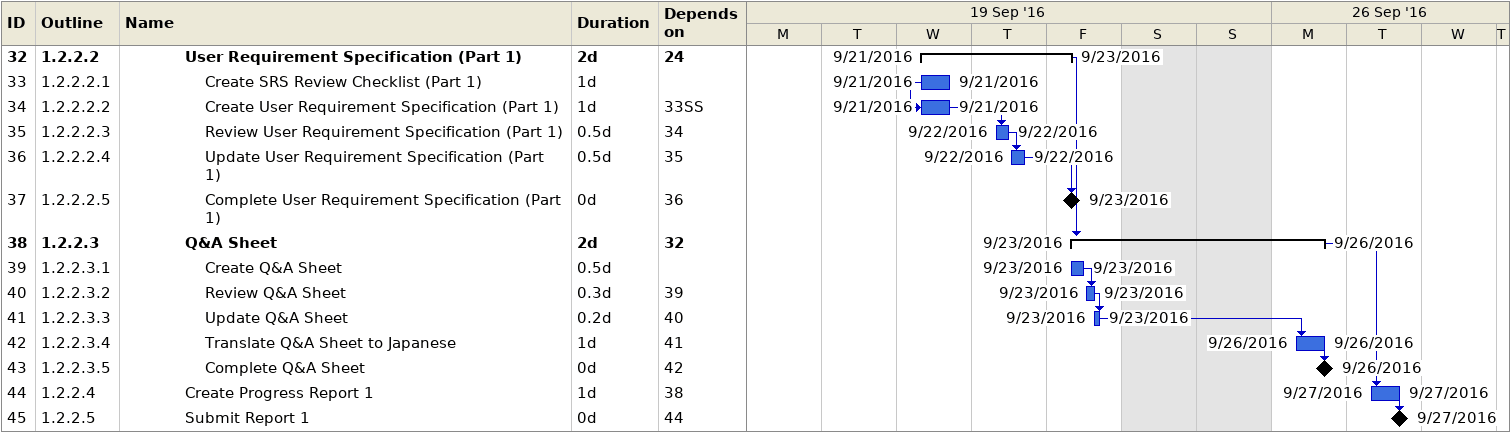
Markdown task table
| ID | WBS | Task | Duration | Start | Finish | Predecessors |
|---|---|---|---|---|---|---|
| 32 | 1.2.2.2 | **User Requirement Specification (Part 1)** | 2d | 2016-09-21 | 2016-09-23 | 24 |
| 33 | 1.2.2.2.1 | Create SRS Review Checklist (Part 1) | 1d | 2016-09-21 | 2016-09-21 |  |
| 34 | 1.2.2.2.2 | Create User Requirement Specification (Part 1) | 1d | 2016-09-21 | 2016-09-21 | 33SS |
| 35 | 1.2.2.2.3 | Review User Requirement Specification (Part 1) | 0.5d | 2016-09-22 | 2016-09-22 | 34 |
| 36 | 1.2.2.2.4 | Update User Requirement Specification (Part 1) | 0.5d | 2016-09-22 | 2016-09-22 | 35 |
| 37 | 1.2.2.2.5 | Complete User Requirement Specification (Part 1) | 0d | 2016-09-23 | 2016-09-23 | 36 |
| 38 | 1.2.2.3 | **Q&A Sheet** | 2d | 2016-09-23 | 2016-09-26 | 32 |
| 39 | 1.2.2.3.1 | Create Q&A Sheet | 0.5d | 2016-09-23 | 2016-09-23 |  |
| 40 | 1.2.2.3.2 | Review Q&A Sheet | 0.3d | 2016-09-23 | 2016-09-23 | 39 |
| 41 | 1.2.2.3.3 | Update Q&A Sheet | 0.2d | 2016-09-23 | 2016-09-23 | 40 |
| 42 | 1.2.2.3.4 | Translate Q&A Sheet to Japanese | 1d | 2016-09-26 | 2016-09-26 | 41 |
| 43 | 1.2.2.3.5 | Complete Q&A Sheet | 0d | 2016-09-26 | 2016-09-26 | 42 |
| 44 | 1.2.2.4 | Create Progress Report 1 | 1d | 2016-09-27 | 2016-09-27 | 38 |
| 45 | 1.2.2.5 | Submit Report 1 | 0d | 2016-09-27 | 2016-09-27 | 44 |
